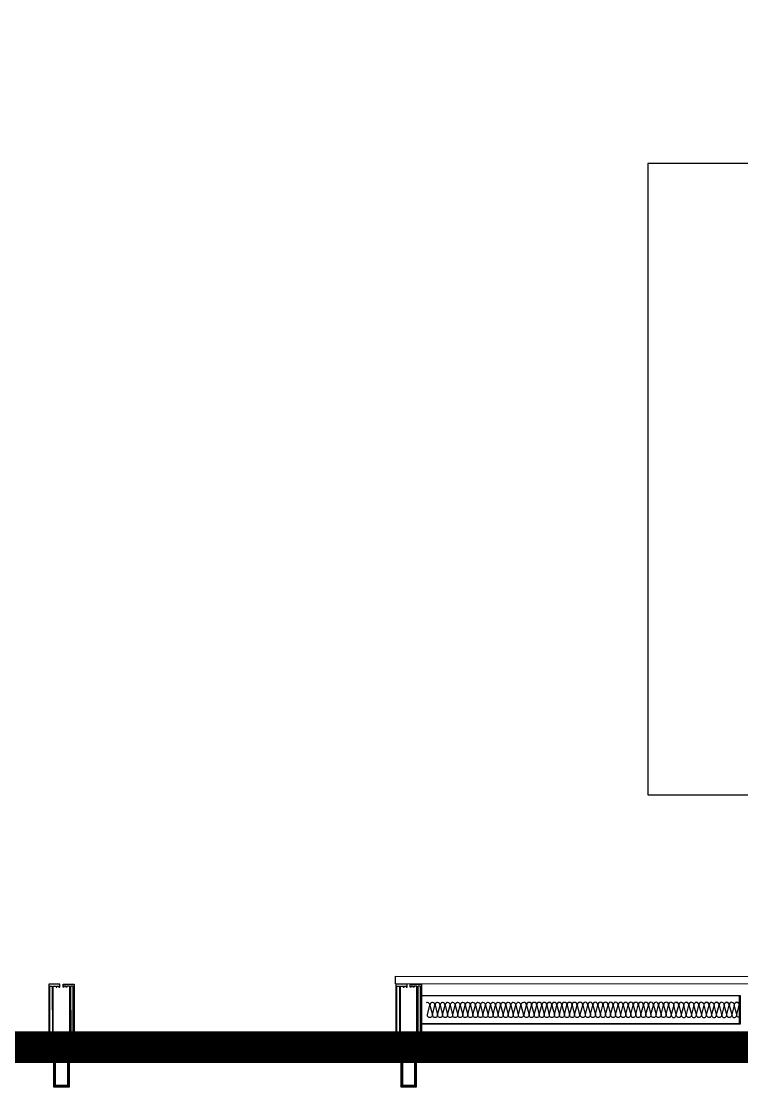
# Model space of a CAD drawing. Header units: feet. Extents: x 1421395 to 1426379, y -945253 to -943919.
# Drawn here: x 1426202.4 to 1426291.2, y -945107.1 to -944975.8 of the extents above; entities that cross this region are included whole.
import ezdxf

# ---------------------------------------------------------------- set-up
doc = ezdxf.new("R2010")
doc.units = ezdxf.units.FT
for name, color, linetype in [('04--hatch-1', 8, 'Continuous'), ('07--dim-1', 8, 'Continuous'), ('E--concrete-2', 4, 'Continuous'), ('glazing', 145, 'Continuous'), ('H--metalwork', 1, 'Continuous'), ('L--windows-1', 1, 'Continuous'), ('M--Tiling', 9, 'Continuous')]:
    doc.layers.add(name, color=color, linetype=linetype)
doc.layers.add('1.PROFILES', color=6, linetype='Continuous', lineweight=35)
doc.layers.add('pline', color=210, linetype='Continuous', lineweight=5)

# ---------------------------------------------------------------- blocks, each defined once
blk = doc.blocks.new('DFS')
at = {"color": 6, "lineweight": 0}
for p, q in [((763858.1, 31117.9, 0), (762844.7, 31117.8, 0)), ((763856.1, 31115.9, 0), (762846.7, 31115.8, 0)), ((763858.1, 31026.9, 0), (762844.7, 31026.8, 0)), ((763856.1, 31028.9, 0), (762846.7, 31028.8, 0))]:
    blk.add_line(p, q, dxfattribs=at)
at = {"color": 250, "elevation": 0}
for points in [[(762882.9, 31095.3, 0.451718), (762874.9, 31086.3), (762882.8, 31056.3, -1.135042), (762866.9, 31056.3), (762874.8, 31086.3, 0.451718), (762866.9, 31095.3, 0.137116), (762862.7, 31094.2, 0.137116)], [(762898.9, 31095.3, 0.451718), (762890.9, 31086.3), (762898.8, 31056.3, -1.135042), (762882.9, 31056.3), (762890.8, 31086.3, 0.451718), (762882.9, 31095.3, 0.137116), (762878.7, 31094.2, 0.137116)], [(762914.9, 31095.3, 0.451718), (762906.9, 31086.3), (762914.8, 31056.3, -1.135042), (762898.9, 31056.3), (762906.8, 31086.3, 0.451718), (762898.9, 31095.3, 0.137116), (762894.7, 31094.2, 0.137116)], [(762930.9, 31095.3, 0.451718), (762922.9, 31086.3), (762930.8, 31056.3, -1.135042), (762914.9, 31056.3), (762922.8, 31086.3, 0.451718), (762914.9, 31095.3, 0.137116), (762910.7, 31094.2, 0.137116)], [(762946.9, 31095.3, 0.451718), (762938.9, 31086.3), (762946.8, 31056.3, -1.135042), (762930.9, 31056.3), (762938.8, 31086.3, 0.451718), (762930.9, 31095.3, 0.137116), (762926.7, 31094.2, 0.137116)], [(762962.9, 31095.3, 0.451718), (762954.9, 31086.3), (762962.8, 31056.3, -1.135042), (762946.9, 31056.3), (762954.8, 31086.3, 0.451718), (762946.9, 31095.3, 0.137116), (762942.7, 31094.2, 0.137116)], [(762978.9, 31095.3, 0.451718), (762970.9, 31086.3), (762978.8, 31056.3, -1.135042), (762962.9, 31056.3), (762970.8, 31086.3, 0.451718), (762962.9, 31095.3, 0.137116), (762958.7, 31094.2, 0.137116)], [(762994.9, 31095.3, 0.451718), (762986.9, 31086.3), (762994.8, 31056.3, -1.135042), (762978.9, 31056.3), (762986.8, 31086.3, 0.451718), (762978.9, 31095.3, 0.137116), (762974.7, 31094.2, 0.137116)], [(763010.9, 31095.3, 0.451718), (763002.9, 31086.3), (763010.8, 31056.3, -1.135042), (762994.9, 31056.3), (763002.8, 31086.3, 0.451718), (762994.9, 31095.3, 0.137116), (762990.7, 31094.2, 0.137116)], [(763026.9, 31095.3, 0.451718), (763018.9, 31086.3), (763026.8, 31056.3, -1.135042), (763010.9, 31056.3), (763018.8, 31086.3, 0.451718), (763010.9, 31095.3, 0.137116), (763006.7, 31094.2, 0.137116)], [(763042.9, 31095.3, 0.451718), (763034.9, 31086.3), (763042.8, 31056.3, -1.135042), (763026.9, 31056.3), (763034.8, 31086.3, 0.451718), (763026.9, 31095.3, 0.137116), (763022.7, 31094.2, 0.137116)], [(763058.9, 31095.3, 0.451718), (763050.9, 31086.3), (763058.8, 31056.3, -1.135042), (763042.9, 31056.3), (763050.8, 31086.3, 0.451718), (763042.9, 31095.3, 0.137116), (763038.7, 31094.2, 0.137116)], [(763074.9, 31095.3, 0.451718), (763066.9, 31086.3), (763074.8, 31056.3, -1.135042), (763058.9, 31056.3), (763066.8, 31086.3, 0.451718), (763058.9, 31095.3, 0.137116), (763054.7, 31094.2, 0.137116)], [(763090.9, 31095.3, 0.451718), (763082.9, 31086.3), (763090.8, 31056.3, -1.135042), (763074.9, 31056.3), (763082.8, 31086.3, 0.451718), (763074.9, 31095.3, 0.137116), (763070.7, 31094.2, 0.137116)], [(763106.9, 31095.3, 0.451718), (763098.9, 31086.3), (763106.8, 31056.3, -1.135042), (763090.9, 31056.3), (763098.8, 31086.3, 0.451718), (763090.9, 31095.3, 0.137116), (763086.7, 31094.2, 0.137116)], [(763122.9, 31095.3, 0.451718), (763114.9, 31086.3), (763122.8, 31056.3, -1.135042), (763106.9, 31056.3), (763114.8, 31086.3, 0.451718), (763106.9, 31095.3, 0.137116), (763102.7, 31094.2, 0.137116)], [(763138.9, 31095.3, 0.451718), (763130.9, 31086.3), (763138.8, 31056.3, -1.135042), (763122.9, 31056.3), (763130.8, 31086.3, 0.451718), (763122.9, 31095.3, 0.137116), (763118.7, 31094.2, 0.137116)], [(763154.9, 31095.3, 0.451718), (763146.9, 31086.3), (763154.8, 31056.3, -1.135042), (763138.9, 31056.3), (763146.8, 31086.3, 0.451718), (763138.9, 31095.3, 0.137116), (763134.7, 31094.2, 0.137116)], [(763170.9, 31095.3, 0.451718), (763162.9, 31086.3), (763170.8, 31056.3, -1.135042), (763154.9, 31056.3), (763162.8, 31086.3, 0.451718), (763154.9, 31095.3, 0.137116), (763150.7, 31094.2, 0.137116)], [(763189, 31095.6, 0.451718), (763181.1, 31086.6), (763189, 31056.6, -1.135042), (763173.1, 31056.6), (763181, 31086.6, 0.451718), (763173, 31095.6, 0.137116), (763168.9, 31094.5, 0.137116)], [(763205, 31095.6, 0.451718), (763197.1, 31086.6), (763205, 31056.6, -1.135042), (763189.1, 31056.6), (763197, 31086.6, 0.451718), (763189, 31095.6, 0.137116), (763184.9, 31094.5, 0.137116)], [(763221, 31095.6, 0.451718), (763213.1, 31086.6), (763221, 31056.6, -1.135042), (763205.1, 31056.6), (763213, 31086.6, 0.451718), (763205, 31095.6, 0.137116), (763200.9, 31094.5, 0.137116)], [(763237, 31095.6, 0.451718), (763229.1, 31086.6), (763237, 31056.6, -1.135042), (763221.1, 31056.6), (763229, 31086.6, 0.451718), (763221, 31095.6, 0.137116), (763216.9, 31094.5, 0.137116)], [(763253, 31095.6, 0.451718), (763245.1, 31086.6), (763253, 31056.6, -1.135042), (763237.1, 31056.6), (763245, 31086.6, 0.451718), (763237, 31095.6, 0.137116), (763232.9, 31094.5, 0.137116)], [(763269, 31095.6, 0.451718), (763261.1, 31086.6), (763269, 31056.6, -1.135042), (763253.1, 31056.6), (763261, 31086.6, 0.451718), (763253, 31095.6, 0.137116), (763248.9, 31094.5, 0.137116)], [(763285, 31095.6, 0.451718), (763277.1, 31086.6), (763285, 31056.6, -1.135042), (763269.1, 31056.6), (763277, 31086.6, 0.451718), (763269, 31095.6, 0.137116), (763264.9, 31094.5, 0.137116)], [(763301, 31095.6, 0.451718), (763293.1, 31086.6), (763301, 31056.6, -1.135042), (763285.1, 31056.6), (763293, 31086.6, 0.451718), (763285, 31095.6, 0.137116), (763280.9, 31094.5, 0.137116)], [(763317, 31095.6, 0.451718), (763309.1, 31086.6), (763317, 31056.6, -1.135042), (763301.1, 31056.6), (763309, 31086.6, 0.451718), (763301, 31095.6, 0.137116), (763296.9, 31094.5, 0.137116)], [(763333, 31095.6, 0.451718), (763325.1, 31086.6), (763333, 31056.6, -1.135042), (763317.1, 31056.6), (763325, 31086.6, 0.451718), (763317, 31095.6, 0.137116), (763312.9, 31094.5, 0.137116)], [(763349, 31095.6, 0.451718), (763341.1, 31086.6), (763349, 31056.6, -1.135042), (763333.1, 31056.6), (763341, 31086.6, 0.451718), (763333, 31095.6, 0.137116), (763328.9, 31094.5, 0.137116)], [(763367.2, 31095.9, 0.451718), (763359.2, 31086.9), (763367.1, 31056.9, -1.135042), (763351.2, 31056.9), (763359.1, 31086.9, 0.451718), (763351.2, 31095.9, 0.137116), (763347, 31094.8, 0.137116)], [(763383.2, 31095.9, 0.451718), (763375.2, 31086.9), (763383.1, 31056.9, -1.135042), (763367.2, 31056.9), (763375.1, 31086.9, 0.451718), (763367.2, 31095.9, 0.137116), (763363, 31094.8, 0.137116)], [(763399.2, 31095.9, 0.451718), (763391.2, 31086.9), (763399.1, 31056.9, -1.135042), (763383.2, 31056.9), (763391.1, 31086.9, 0.451718), (763383.2, 31095.9, 0.137116), (763379, 31094.8, 0.137116)], [(763415.2, 31095.9, 0.451718), (763407.2, 31086.9), (763415.1, 31056.9, -1.135042), (763399.2, 31056.9), (763407.1, 31086.9, 0.451718), (763399.2, 31095.9, 0.137116), (763395, 31094.8, 0.137116)], [(763431.2, 31095.9, 0.451718), (763423.2, 31086.9), (763431.1, 31056.9, -1.135042), (763415.2, 31056.9), (763423.1, 31086.9, 0.451718), (763415.2, 31095.9, 0.137116), (763411, 31094.8, 0.137116)], [(763447.2, 31095.9, 0.451718), (763439.2, 31086.9), (763447.1, 31056.9, -1.135042), (763431.2, 31056.9), (763439.1, 31086.9, 0.451718), (763431.2, 31095.9, 0.137116), (763427, 31094.8, 0.137116)], [(763463.2, 31095.9, 0.451718), (763455.2, 31086.9), (763463.1, 31056.9, -1.135042), (763447.2, 31056.9), (763455.1, 31086.9, 0.451718), (763447.2, 31095.9, 0.137116), (763443, 31094.8, 0.137116)], [(763479.2, 31095.9, 0.451718), (763471.2, 31086.9), (763479.1, 31056.9, -1.135042), (763463.2, 31056.9), (763471.1, 31086.9, 0.451718), (763463.2, 31095.9, 0.137116), (763459, 31094.8, 0.137116)], [(763495.2, 31095.9, 0.451718), (763487.2, 31086.9), (763495.1, 31056.9, -1.135042), (763479.2, 31056.9), (763487.1, 31086.9, 0.451718), (763479.2, 31095.9, 0.137116), (763475, 31094.8, 0.137116)], [(763511.2, 31095.9, 0.451718), (763503.2, 31086.9), (763511.1, 31056.9, -1.135042), (763495.2, 31056.9), (763503.1, 31086.9, 0.451718), (763495.2, 31095.9, 0.137116), (763491, 31094.8, 0.137116)], [(763527.2, 31095.9, 0.451718), (763519.2, 31086.9), (763527.1, 31056.9, -1.135042), (763511.2, 31056.9), (763519.1, 31086.9, 0.451718), (763511.2, 31095.9, 0.137116), (763507, 31094.8, 0.137116)], [(763543.2, 31095.9, 0.451718), (763535.2, 31086.9), (763543.1, 31056.9, -1.135042), (763527.2, 31056.9), (763535.1, 31086.9, 0.451718), (763527.2, 31095.9, 0.137116), (763523, 31094.8, 0.137116)], [(763559.2, 31095.9, 0.451718), (763551.2, 31086.9), (763559.1, 31056.9, -1.135042), (763543.2, 31056.9), (763551.1, 31086.9, 0.451718), (763543.2, 31095.9, 0.137116), (763539, 31094.8, 0.137116)], [(763575.2, 31095.9, 0.451718), (763567.2, 31086.9), (763575.1, 31056.9, -1.135042), (763559.2, 31056.9), (763567.1, 31086.9, 0.451718), (763559.2, 31095.9, 0.137116), (763555, 31094.8, 0.137116)], [(763591.2, 31095.9, 0.451718), (763583.2, 31086.9), (763591.1, 31056.9, -1.135042), (763575.2, 31056.9), (763583.1, 31086.9, 0.451718), (763575.2, 31095.9, 0.137116), (763571, 31094.8, 0.137116)], [(763607.2, 31095.9, 0.451718), (763599.2, 31086.9), (763607.1, 31056.9, -1.135042), (763591.2, 31056.9), (763599.1, 31086.9, 0.451718), (763591.2, 31095.9, 0.137116), (763587, 31094.8, 0.137116)], [(763623.2, 31095.9, 0.451718), (763615.2, 31086.9), (763623.1, 31056.9, -1.135042), (763607.2, 31056.9), (763615.1, 31086.9, 0.451718), (763607.2, 31095.9, 0.137116), (763603, 31094.8, 0.137116)], [(763639.2, 31095.9, 0.451718), (763631.2, 31086.9), (763639.1, 31056.9, -1.135042), (763623.2, 31056.9), (763631.1, 31086.9, 0.451718), (763623.2, 31095.9, 0.137116), (763619, 31094.8, 0.137116)], [(763639.2, 31095.9, -0.451718), (763647.1, 31086.9), (763639.2, 31056.9, 1.135042), (763655.1, 31056.9), (763647.2, 31086.9, -0.451718), (763655.2, 31095.9, -0.137116), (763659.3, 31094.8, -0.137116)], [(763671.2, 31095.9, 0.451718), (763663.2, 31086.9), (763671.1, 31056.9, -1.135042), (763655.2, 31056.9), (763663.1, 31086.9, 0.451718), (763655.2, 31095.9, 0.137116), (763651, 31094.8, 0.137116)], [(763671.2, 31095.9, -0.451718), (763679.1, 31086.9), (763671.2, 31056.9, 1.135042), (763687.1, 31056.9), (763679.2, 31086.9, -0.451718), (763687.2, 31095.9, -0.137116), (763691.3, 31094.8, -0.137116)], [(763703.2, 31095.9, 0.451718), (763695.2, 31086.9), (763703.1, 31056.9, -1.135042), (763687.2, 31056.9), (763695.1, 31086.9, 0.451718), (763687.2, 31095.9, 0.137116), (763683, 31094.8, 0.137116)], [(763703.2, 31095.9, -0.451718), (763711.1, 31086.9), (763703.2, 31056.9, 1.135042), (763719.1, 31056.9), (763711.2, 31086.9, -0.451718), (763719.2, 31095.9, -0.137116), (763723.3, 31094.8, -0.137116)], [(763735.2, 31095.9, 0.451718), (763727.2, 31086.9), (763735.1, 31056.9, -1.135042), (763719.2, 31056.9), (763727.1, 31086.9, 0.451718), (763719.2, 31095.9, 0.137116), (763715, 31094.8, 0.137116)], [(763735.2, 31095.9, -0.451718), (763743.1, 31086.9), (763735.2, 31056.9, 1.135042), (763751.1, 31056.9), (763743.2, 31086.9, -0.451718), (763751.2, 31095.9, -0.137116), (763755.3, 31094.8, -0.137116)], [(763767.2, 31095.9, 0.451718), (763759.2, 31086.9), (763767.1, 31056.9, -1.135042), (763751.2, 31056.9), (763759.1, 31086.9, 0.451718), (763751.2, 31095.9, 0.137116), (763747, 31094.8, 0.137116)], [(763767.2, 31095.9, -0.451718), (763775.1, 31086.9), (763767.2, 31056.9, 1.135042), (763783.1, 31056.9), (763775.2, 31086.9, -0.451718), (763783.2, 31095.9, -0.137116), (763787.3, 31094.8, -0.137116)], [(763799.2, 31095.9, 0.451718), (763791.2, 31086.9), (763799.1, 31056.9, -1.135042), (763783.2, 31056.9), (763791.1, 31086.9, 0.451718), (763783.2, 31095.9, 0.137116), (763779, 31094.8, 0.137116)], [(763799.2, 31095.9, -0.451718), (763807.1, 31086.9), (763799.2, 31056.9, 1.135042), (763815.1, 31056.9), (763807.2, 31086.9, -0.451718), (763815.2, 31095.9, -0.137116), (763819.3, 31094.8, -0.137116)], [(763831.2, 31095.9, 0.451718), (763823.2, 31086.9), (763831.1, 31056.9, -1.135042), (763815.2, 31056.9), (763823.1, 31086.9, 0.451718), (763815.2, 31095.9, 0.137116), (763811, 31094.8, 0.137116)], [(763831.2, 31095.9, -0.451718), (763839.1, 31086.9), (763831.2, 31056.9, 1.135042), (763847.1, 31056.9), (763839.2, 31086.9, -0.451718), (763847.2, 31095.9, -0.137116), (763851.3, 31094.8, -0.137116)], [(763856.1, 31048, -0.488005), (763847.2, 31056.9), (763855.1, 31086.9, 0.451718), (763847.2, 31095.9, 0.137116), (763843, 31094.8)], [(763856.1, 31091.7, 0.155828), (763855.2, 31086.9), (763856.1, 31083.5)]]:
    blk.add_lwpolyline(points, format="xyb", dxfattribs=at)
at = {"layer": '1.PROFILES'}
for p, q in [((762844.7, 31026.8, 0), (762844.7, 31117.8, 0)), ((762846.7, 31028.8, 0), (762846.7, 31115.8, 0)), ((763856.1, 31115.9, 0), (763856.1, 31028.9, 0)), ((763858.1, 31117.9, 0), (763858.1, 31026.9, 0))]:
    blk.add_line(p, q, dxfattribs=at)
at = {"layer": 'M--Tiling', "elevation": 0}
blk.add_lwpolyline([(764565.6, 31177.7), (764565.6, 31177.7), (764565.6, 31153.6), (762765.9, 31154.1), (762765.9, 31178.2), (764541.5, 31177.7)], dxfattribs=at)
blk = doc.blocks.new('dxfhjt')
at = {"lineweight": 9}
h = blk.add_hatch(dxfattribs=at)
h.set_pattern_fill('ANSI32', color=250, scale=5, angle=900, style=0)
h.set_pattern_definition([(225, (123068.4649, -64400.1108), (1.325825215, -1.325825215), []), (225, (123067.581, -64400.1108), (1.325825215, -1.325825215), [])])
h.paths.add_polyline_path([(-56844.4, -163131.8, 0.414214), (-56844.2, -163131.6), (-56844.2, -163130.6), (-56844.6, -163129.8), (-56845.2, -163129.8), (-56845.2, -163110.5), (-56844.6, -163110.5), (-56844.2, -163109.8), (-56844.2, -163108.8, 0.414214), (-56844.4, -163108.5), (-56846.8, -163108.5, 0.414214), (-56847.1, -163108.8), (-56847.1, -163111.5), (-56849.4, -163111.5, 0.094195), (-56849.4, -163111.6), (-56849.4, -163128.8, 0.094195), (-56849.4, -163128.8), (-56847.1, -163128.8), (-56847.1, -163131.6, 0.414214), (-56846.8, -163131.8)])
h = blk.add_hatch(dxfattribs=at)
h.set_pattern_fill('ANSI32', color=250, scale=5, angle=900, style=0)
h.set_pattern_definition([(225, (120069.4656, -64400.1108), (1.325825215, -1.325825215), []), (225, (120068.5818, -64400.1108), (1.325825215, -1.325825215), [])])
h.paths.add_polyline_path([(-56844.4, -163154.1, -0.414214), (-56844.2, -163154.3), (-56844.2, -163155.3), (-56844.6, -163156), (-56845.2, -163156), (-56845.2, -163175.4), (-56844.6, -163175.4), (-56844.2, -163176.1), (-56844.2, -163177.1, -0.414214), (-56844.4, -163177.4), (-56846.8, -163177.4, -0.414214), (-56847.1, -163177.1), (-56847.1, -163174.4), (-56849.4, -163174.4, -0.094195), (-56849.4, -163174.3), (-56849.4, -163157.1, -0.094195), (-56849.4, -163157.1), (-56847.1, -163157.1), (-56847.1, -163154.3, -0.414214), (-56846.8, -163154.1)])
at = {"color": 250, "lineweight": 0}
for p, q in [((-56857.4, -163119.7, 0), (-56849.4, -163132.7, 0)), ((-56849.4, -163119.7, 0), (-56857.4, -163132.7, 0)), ((-56857.4, -163166.1, 0), (-56849.4, -163153.2, 0)), ((-56849.4, -163166.1, 0), (-56857.4, -163153.2, 0))]:
    blk.add_line(p, q, dxfattribs=at)
at = {"color": 250}
for p, q in [((-56849.4, -163132.7, 0), (-56857.4, -163132.7, 0)), ((-56683.9, -163102.9, 0), (-56849.4, -163102.7, 0)), ((-56849.4, -163102.7, 0), (-56849.4, -163105.7, 0)), ((-56849.4, -163105.7, 0), (-56849.4, -163111.3, 0)), ((-56849.4, -163111.3, 0), (-56847.3, -163111.3, 0)), ((-56847.3, -163129.1, 0), (-56849.4, -163129.1, 0)), ((-56849.4, -163129.1, 0), (-56849.4, -163132.2, 0)), ((-56849.4, -163132.2, 0), (-56849.4, -163132.7, 0)), ((-56847.3, -163111.3, 0), (-56847.3, -163108.8, 0)), ((-56847.3, -163131.6, 0), (-56847.3, -163129.1, 0)), ((-56846.8, -163108.3, 0), (-56844.4, -163108.3, 0)), ((-56844.4, -163132.1, 0), (-56846.8, -163132.1, 0)), ((-56844.5, -163110.8, 0), (-56844.9, -163110.8, 0)), ((-56844.9, -163110.8, 0), (-56844.9, -163129.6, 0)), ((-56844.9, -163129.6, 0), (-56844.5, -163129.6, 0)), ((-56843.9, -163109.9, 0), (-56844.5, -163110.8, 0)), ((-56844.5, -163129.6, 0), (-56843.9, -163130.5, 0)), ((-56843.9, -163108.8, 0), (-56843.9, -163109.9, 0)), ((-56843.9, -163130.5, 0), (-56843.9, -163131.6, 0)), ((-56839.8, -163127.3, 0), (-56839.8, -163117.4, 0)), ((-56839.8, -163137.6, 0), (-56839.8, -163129.6, 0)), ((-56839.8, -163129.6, 0), (-56837.7, -163129.6, 0)), ((-56835.9, -163127.6, 0), (-56839.5, -163127.6, 0)), ((-56839.3, -163116.9, 0), (-56688.9, -163117.1, 0)), ((-56837.5, -163129.6, 0), (-56837.3, -163129.6, 0)), ((-56837.3, -163129.6, 0), (-56837.3, -163130.3, 0)), ((-56836.9, -163130.6, 0), (-56835.9, -163130.4, 0)), ((-56835.9, -163130.4, 0), (-56835.9, -163127.6, 0)), ((-56688.7, -163125.9, 0), (-56692.3, -163125.9, 0)), ((-56692.3, -163125.9, 0), (-56692.3, -163128.6, 0)), ((-56692.3, -163128.6, 0), (-56691.3, -163128.9, 0)), ((-56690.9, -163128.6, 0), (-56691, -163128.3, 0)), ((-56690.9, -163128, 0), (-56690.9, -163127.9, 0)), ((-56690.9, -163127.9, 0), (-56688.7, -163127.9, 0)), ((-56688.4, -163117.6, 0), (-56688.4, -163125.6, 0)), ((-56688.4, -163128.2, 0), (-56688.4, -163135.4, 0)), ((-56682.9, -163103.3, 0), (-56683.9, -163102.9, 0)), ((-56682.4, -163104.2, 0), (-56682.9, -163103.3, 0)), ((-56682.4, -163137.9, 0), (-56682.4, -163104.2, 0)), ((-56855.6, -163137, 0), (-56874.3, -163137, 0)), ((-56874.3, -163137, 0), (-56874.3, -163139.6, 0)), ((-56874.3, -163139.9, 0), (-56874.3, -163137.3, 0)), ((-56874.3, -163137.3, 0), (-56855.6, -163137.3, 0)), ((-56874.3, -163139.6, 0), (-56864.8, -163139.6, 0)), ((-56864.8, -163139.9, 0), (-56874.3, -163139.9, 0)), ((-56864.8, -163146.3, 0), (-56874.3, -163146.3, 0)), ((-56874.3, -163146.3, 0), (-56874.3, -163149, 0)), ((-56874.3, -163149.3, 0), (-56874.3, -163146.6, 0)), ((-56874.3, -163146.6, 0), (-56864.8, -163146.6, 0)), ((-56874.3, -163149, 0), (-56855.6, -163149, 0)), ((-56855.6, -163149.3, 0), (-56874.3, -163149.3, 0)), ((-56864.8, -163146.6, 0), (-56864.8, -163139.6, 0)), ((-56864.8, -163145.1, 0), (-56864.8, -163146.3, 0)), ((-56849.4, -163153.2, 0), (-56857.4, -163153.2, 0)), ((-56855.6, -163139.7, 0), (-56855.6, -163144.2, 0)), ((-56855.6, -163139.7, 0), (-56851.5, -163139.7, 0)), ((-56855.6, -163146.2, 0), (-56855.6, -163141.7, 0)), ((-56855.6, -163146.2, 0), (-56835.9, -163146.2, 0)), ((-56851.5, -163139.7, 0), (-56849.4, -163139.7, 0)), ((-56851.5, -163146.2, 0), (-56849.4, -163146.2, 0)), ((-56849.4, -163139.7, 0), (-56835.9, -163139.7, 0)), ((-56849.4, -163146.2, 0), (-56835.9, -163146.2, 0)), ((-56849.4, -163153.7, 0), (-56849.4, -163153.2, 0)), ((-56849.4, -163156.5, 0), (-56849.4, -163153.4, 0)), ((-56847.3, -163156.8, 0), (-56849.4, -163156.8, 0)), ((-56847.3, -163154.3, 0), (-56847.3, -163156.8, 0)), ((-56844.4, -163153.8, 0), (-56846.8, -163153.8, 0)), ((-56844.9, -163175.1, 0), (-56844.9, -163156.3, 0)), ((-56844.9, -163156.3, 0), (-56844.5, -163156.3, 0)), ((-56844.5, -163156.3, 0), (-56843.9, -163155.4, 0)), ((-56843.9, -163155.4, 0), (-56843.9, -163154.3, 0)), ((-56837.7, -163137.6, 0), (-56839.8, -163137.6, 0)), ((-56837.7, -163148.2, 0), (-56839.8, -163148.2, 0)), ((-56839.8, -163148.2, 0), (-56839.8, -163156.2, 0)), ((-56839.8, -163156.2, 0), (-56837.7, -163156.2, 0)), ((-56839.8, -163158.5, 0), (-56839.8, -163168.5, 0)), ((-56835.9, -163158.2, 0), (-56839.5, -163158.2, 0)), ((-56837.3, -163137.6, 0), (-56837.6, -163137.6, 0)), ((-56837.3, -163148.2, 0), (-56837.6, -163148.2, 0)), ((-56837.5, -163156.2, 0), (-56837.3, -163156.2, 0)), ((-56837.3, -163136.9, 0), (-56837.3, -163137.6, 0)), ((-56837.3, -163148.9, 0), (-56837.3, -163148.2, 0)), ((-56837.3, -163156.2, 0), (-56837.3, -163155.5, 0)), ((-56835.9, -163136.9, 0), (-56836.9, -163136.7, 0)), ((-56835.9, -163149, 0), (-56836.9, -163149.2, 0)), ((-56836.9, -163155.3, 0), (-56835.9, -163155.5, 0)), ((-56835.9, -163139.7, 0), (-56835.9, -163136.9, 0)), ((-56835.9, -163146.2, 0), (-56835.9, -163149, 0)), ((-56835.9, -163155.5, 0), (-56835.9, -163158.2, 0)), ((-56691.3, -163134.9, 0), (-56692.3, -163135.2, 0)), ((-56692.3, -163135.2, 0), (-56692.3, -163136.8, 0)), ((-56692.3, -163136.8, 0), (-56692.3, -163137.9, 0)), ((-56692.3, -163137.9, 0), (-56682.4, -163137.9, 0)), ((-56692.3, -163149.4, 0), (-56692.3, -163148.3, 0)), ((-56692.3, -163148.3, 0), (-56682.4, -163148.3, 0)), ((-56692.3, -163151, 0), (-56692.3, -163149.4, 0)), ((-56691.3, -163151.3, 0), (-56692.3, -163151, 0)), ((-56692.3, -163157.6, 0), (-56691.3, -163157.3, 0)), ((-56692.3, -163160.3, 0), (-56692.3, -163157.6, 0)), ((-56688.7, -163160.3, 0), (-56692.3, -163160.3, 0)), ((-56691, -163135.5, 0), (-56690.9, -163135.2, 0)), ((-56691, -163150.7, 0), (-56690.9, -163151, 0)), ((-56690.9, -163157.6, 0), (-56691, -163157.9, 0)), ((-56690.9, -163135.9, 0), (-56690.9, -163135.9, 0)), ((-56690.9, -163135.9, 0), (-56690.9, -163135.9, 0)), ((-56690.9, -163150.3, 0), (-56690.9, -163150.3, 0)), ((-56690.9, -163150.3, 0), (-56690.9, -163150.4, 0)), ((-56690.9, -163158.2, 0), (-56690.9, -163158.3, 0)), ((-56690.9, -163158.3, 0), (-56688.7, -163158.3, 0)), ((-56690.4, -163135.9, 0), (-56690.5, -163135.9, 0)), ((-56690.4, -163150.3, 0), (-56690.5, -163150.3, 0)), ((-56688.9, -163135.9, 0), (-56690.4, -163135.9, 0)), ((-56688.9, -163150.3, 0), (-56690.4, -163150.3, 0)), ((-56688.4, -163158, 0), (-56688.4, -163150.8, 0)), ((-56688.4, -163168.6, 0), (-56688.4, -163160.6, 0)), ((-56682.4, -163148.3, 0), (-56682.4, -163182, 0)), ((-56849.4, -163179.8, 0), (-56849.4, -163174.3, 0)), ((-56849.4, -163174.6, 0), (-56847.3, -163174.6, 0)), ((-56849.4, -163183.2, 0), (-56849.4, -163180.2, 0)), ((-56683.9, -163183.3, 0), (-56849.4, -163183.2, 0)), ((-56847.3, -163174.6, 0), (-56847.3, -163177.1, 0)), ((-56846.8, -163177.6, 0), (-56844.4, -163177.6, 0)), ((-56844.5, -163175.1, 0), (-56844.9, -163175.1, 0)), ((-56843.9, -163176, 0), (-56844.5, -163175.1, 0)), ((-56843.9, -163177.1, 0), (-56843.9, -163176, 0)), ((-56839.3, -163169, 0), (-56688.9, -163169.1, 0)), ((-56682.9, -163182.9, 0), (-56683.9, -163183.3, 0)), ((-56682.4, -163182, 0), (-56682.9, -163182.9, 0))]:
    blk.add_line(p, q, dxfattribs=at)
at = {"color": 250, "lineweight": 0, "elevation": 0}
for points in [[(-56857.4, -163119.7), (-56857.4, -163132.7), (-56849.4, -163132.7), (-56849.4, -163119.7)], [(-56857.4, -163166.1), (-56857.4, -163153.2), (-56849.4, -163153.2), (-56849.4, -163166.1)]]:
    blk.add_lwpolyline(points, close=True, dxfattribs=at)
at = {"color": 250, "elevation": 0}
for points in [[(-56857.4, -163132.7), (-56857.4, -163137)], [(-56857.4, -163153.2), (-56857.4, -163149.3)], [(-56855.6, -163146.2), (-56855.6, -163137)], [(-56855.6, -163146.2), (-56855.6, -163149.3)]]:
    blk.add_lwpolyline(points, dxfattribs=at)
at = {"color": 250, "lineweight": 9, "elevation": 0}
for points in [[(-56847.1, -163111.5), (-56847.1, -163108.8, -0.414214), (-56846.8, -163108.5), (-56844.4, -163108.5, -0.414214), (-56844.2, -163108.8), (-56844.2, -163109.8), (-56844.6, -163110.5), (-56845.2, -163110.5), (-56845.2, -163129.8), (-56844.6, -163129.8), (-56844.2, -163130.6), (-56844.2, -163131.6, -0.414214), (-56844.4, -163131.8), (-56846.8, -163131.8, -0.414214), (-56847.1, -163131.6), (-56847.1, -163128.8), (-56849.4, -163128.8, -0.094195), (-56849.4, -163128.8), (-56849.4, -163111.6, -0.094195), (-56849.4, -163111.5)], [(-56847.1, -163174.4), (-56847.1, -163177.1, 0.414214), (-56846.8, -163177.4), (-56844.4, -163177.4, 0.414214), (-56844.2, -163177.1), (-56844.2, -163176.1), (-56844.6, -163175.4), (-56845.2, -163175.4), (-56845.2, -163156), (-56844.6, -163156), (-56844.2, -163155.3), (-56844.2, -163154.3, 0.414214), (-56844.4, -163154.1), (-56846.8, -163154.1, 0.414214), (-56847.1, -163154.3), (-56847.1, -163157.1), (-56849.4, -163157.1, 0.094195), (-56849.4, -163157.1), (-56849.4, -163174.3, 0.094195), (-56849.4, -163174.4)]]:
    blk.add_lwpolyline(points, format="xyb", close=True, dxfattribs=at)
at = {"color": 250, "elevation": 0}
for points in [[(-56839.8, -163113.9), (-56839.8, -163105.7), (-56688.4, -163105.9), (-56688.4, -163114.1)], [(-56839.8, -163113.9), (-56839.8, -163105.7), (-56688.4, -163105.9), (-56688.4, -163114.1)], [(-56839.8, -163172), (-56839.8, -163180.2), (-56688.4, -163180.3), (-56688.4, -163172.1)], [(-56839.8, -163172), (-56839.8, -163180.2), (-56688.4, -163180.3), (-56688.4, -163172.1)]]:
    blk.add_lwpolyline(points, close=True, dxfattribs=at)
at = {"color": 250, "lineweight": 0}
for centre, radius, start, end in [((-56853.4, -163096, 0), 7.86, 239.3714, 300.6286), ((-56853.4, -163096.8, 0), 7.86, 239.3786, 300.5825), ((-56853.4, -163097.8, 0), 7.86, 239.3786, 300.5825), ((-56853.7, -163101.4, 0), 5.73, 229.7967, 318.6614), ((-56853.7, -163102.4, 0), 5.73, 229.7967, 318.6614), ((-56853.7, -163103.6, 0), 5.73, 229.7967, 318.6614), ((-56853.7, -163105, 0), 5.73, 229.7967, 318.6614), ((-56853.7, -163106.1, 0), 5.73, 229.7967, 318.6614), ((-56853.7, -163107.2, 0), 5.73, 229.7967, 318.6614), ((-56853.7, -163108.6, 0), 5.73, 229.7967, 318.6614), ((-56853.7, -163109.7, 0), 5.73, 229.7967, 318.6614), ((-56853.7, -163111, 0), 5.73, 229.7967, 318.6614), ((-56853.7, -163112.4, 0), 5.73, 229.7967, 318.6614), ((-56853.7, -163113.4, 0), 5.73, 229.7967, 318.6614), ((-56853.7, -163172.5, 0), 5.73, 41.3386, 130.2033), ((-56853.7, -163173.5, 0), 5.73, 41.3386, 130.2033), ((-56853.7, -163174.9, 0), 5.73, 41.3386, 130.2033), ((-56853.7, -163176.2, 0), 5.73, 41.3386, 130.2033), ((-56853.7, -163177.3, 0), 5.73, 41.3386, 130.2033), ((-56853.7, -163178.6, 0), 5.73, 41.3386, 130.2033), ((-56853.7, -163179.8, 0), 5.73, 41.3386, 130.2033), ((-56853.7, -163180.9, 0), 5.73, 41.3386, 130.2033), ((-56853.7, -163182.2, 0), 5.73, 41.3386, 130.2033), ((-56853.7, -163183.4, 0), 5.73, 41.3386, 130.2033), ((-56853.7, -163184.4, 0), 5.73, 41.3386, 130.2033), ((-56853.4, -163188.1, 0), 7.86, 59.4175, 120.6214), ((-56853.4, -163189.1, 0), 7.86, 59.4175, 120.6214), ((-56853.4, -163189.9, 0), 7.86, 59.3714, 120.6286)]:
    blk.add_arc(centre, radius, start, end, dxfattribs=at)
at = {"color": 250}
for centre, radius, start, end in [((-56846.8, -163108.8, 0), 0.5, 90, 180), ((-56846.8, -163131.6, 0), 0.5, 180, 270), ((-56844.4, -163108.8, 0), 0.5, 360, 90), ((-56844.4, -163131.6, 0), 0.5, 270, 0), ((-56839.3, -163117.4, 0), 0.5, 90, 180), ((-56839.5, -163127.3, 0), 0.3, 180, 270), ((-56837.6, -163129.9, 0), 0.3, 75.7816, 104.2184), ((-56837, -163130.3, 0), 0.3, 180, 285), ((-56691.2, -163128.6, 0), 0.3, 255, 348.3535), ((-56690.7, -163128.2, 0), 0.3, 129.5901, 195), ((-56688.9, -163117.6, 0), 0.5, 0, 90), ((-56688.7, -163125.6, 0), 0.3, 270, 360), ((-56688.7, -163128.2, 0), 0.3, 360, 90), ((-56846.8, -163154.3, 0), 0.5, 90, 180), ((-56844.4, -163154.3, 0), 0.5, 360, 90), ((-56839.5, -163158.5, 0), 0.3, 90, 180), ((-56837.6, -163137.3, 0), 0.3, 258.6985, 281.3015), ((-56837.6, -163148.5, 0), 0.3, 78.6985, 101.3015), ((-56837.6, -163156, 0), 0.3, 255.7816, 284.2184), ((-56837, -163136.9, 0), 0.3, 75, 180), ((-56837, -163148.9, 0), 0.3, 180, 285), ((-56837, -163155.5, 0), 0.3, 75, 180), ((-56691.2, -163135.2, 0), 0.3, 1.3831, 105), ((-56691.2, -163151, 0), 0.3, 255, 358.6169), ((-56691.2, -163157.6, 0), 0.3, 11.6465, 105), ((-56690.7, -163135.6, 0), 0.3, 165, 230.4099), ((-56690.7, -163150.6, 0), 0.3, 129.5901, 195), ((-56690.7, -163158, 0), 0.3, 165, 230.4099), ((-56690.7, -163135.6, 0), 0.3, 240.8395, 268.2462), ((-56690.7, -163150.6, 0), 0.3, 91.7538, 119.1605), ((-56690.6, -163135.6, 0), 0.3, 246.8392, 300), ((-56690.6, -163150.6, 0), 0.3, 60, 113.1608), ((-56688.9, -163135.4, 0), 0.5, 270, 0), ((-56688.9, -163150.8, 0), 0.5, 0, 90), ((-56688.7, -163158, 0), 0.3, 270, 0), ((-56688.7, -163160.6, 0), 0.3, 360, 90), ((-56846.8, -163177.1, 0), 0.5, 180, 270), ((-56844.4, -163177.1, 0), 0.5, 270, 0), ((-56839.3, -163168.5, 0), 0.5, 180, 270), ((-56688.9, -163168.6, 0), 0.5, 270, 0)]:
    blk.add_arc(centre, radius, start, end, dxfattribs=at)
blk = doc.blocks.new('RGQ')
at = {"layer": '04--hatch-1'}
h = blk.add_hatch(dxfattribs=at)
h.set_pattern_fill('ANSI31', color=256)
h.paths.add_polyline_path([(431651, 108268.1), (431601, 108268.1), (431601, 108168.1), (431651, 108168.1)])
h.paths.add_polyline_path([(431646, 108263.1), (431646, 108173.1), (431606, 108173.1), (431606, 108263.1)], flags=16)
at = {"layer": 'H--metalwork'}
for points in [[(431601, 108268.1), (431651, 108268.1), (431651, 108168.1), (431601, 108168.1)], [(431606, 108263.1), (431646, 108263.1), (431646, 108173.1), (431606, 108173.1)]]:
    blk.add_lwpolyline(points, close=True, dxfattribs=at)
blk = doc.blocks.new('4th')
at = {"layer": 'H--metalwork', "color": 252, "elevation": 0}
for points in [[(-349818.1, -394064.3), (-349824.1, -394064.3), (-349824.1, -394025), (-349818.1, -394025)], [(-348718.1, -394064.3), (-348724.1, -394064.3), (-348724.1, -394025), (-348718.1, -394025)], [(-349796.1, -394069.7), (-349846.1, -394069.7), (-349846.1, -394064.3), (-349796.1, -394064.3)], [(-348696.1, -394069.7), (-348746.1, -394069.7), (-348746.1, -394064.3), (-348696.1, -394064.3)]]:
    blk.add_lwpolyline(points, close=True, dxfattribs=at)
at = {"layer": 'L--windows-1', "color": 5, "linetype": 'Continuous'}
for p, q in [((-346790, -394019.7, 0), (-354212.6, -394019.7, 0)), ((-346765, -394044.7, 0), (-354212.6, -394044.7, 0))]:
    blk.add_line(p, q, dxfattribs=at)
at = {"layer": '04--hatch-1', "extrusion": (-4.36337e-21, -2.01948e-28, -1), "zscale": -1, "rotation": 90}
for p in [(186678.1, -337162.3, 0), (185578.1, -337162.3, 0)]:
    blk.add_blockref('dxfhjt', p, dxfattribs=at)
at = {"layer": 'H--metalwork', "extrusion": (1.97784e-12, 3.38814e-21, -1), "zscale": -1}
for p in [(-81804.9, -502337.8, 0), (-82904.9, -502337.8, 0)]:
    blk.add_blockref('RGQ', p, dxfattribs=at)

msp = doc.modelspace()

# ---------------------------------------------------------------- linework, layer by layer
at = {"layer": 'E--concrete-2', "extrusion": (-6.24309e-13, 1.25923e-06, 1), "elevation": -1.15}
msp.add_lwpolyline([(1426279.67, -945071.15), (1426318.59, -945071.15), (1426318.59, -944993.31), (1426279.67, -944993.31)], close=True, dxfattribs=at)
at = {"layer": 'pline', "color": 82, "linetype": 'Continuous', "extrusion": (-7.30952e-16, 1.25923e-06, 1), "const_width": 3.89, "elevation": -1.13}
msp.add_lwpolyline([(1425187.99, -944592.44), (1425187.99, -944983.58), (1425022.58, -944983.58), (1425022.58, -945030.28), (1425018.69, -945030.28), (1425018.69, -945102.28), (1426326.36, -945102.28), (1426326.37, -944838.61), (1426371.12, -944838.61), (1426371.12, -944421.2), (1426347.85, -944421.2), (1426347.78, -944308.34), (1426371.12, -944308.34), (1426371.12, -944253.85), (1426326.37, -944253.85), (1426326.37, -943971.69), (1425602.47, -943971.69), (1425602.48, -944504.88), (1425187.99, -944504.88), (1425187.99, -944592.44)], dxfattribs=at)

# ---------------------------------------------------------------- block references
at = {"layer": '07--dim-1', "extrusion": (-6.24309e-13, 1.25923e-06, 1), "xscale": 0.03891891879323523, "yscale": 0.03891891879323523, "zscale": 0.03891891879323523}
msp.add_blockref('DFS', (1396562.52, -946306.96, -1.15), dxfattribs=at)
at = {"layer": 'glazing', "color": 6, "extrusion": (1.35353e-12, 1.25923e-06, 1), "xscale": 0.03891891879323523, "yscale": 0.03891891879323523, "zscale": 0.03891891879323523}
msp.add_blockref('4th', (1439822.01, -929766.49, -1.15), dxfattribs=at)

doc.saveas('drawing.dxf')
